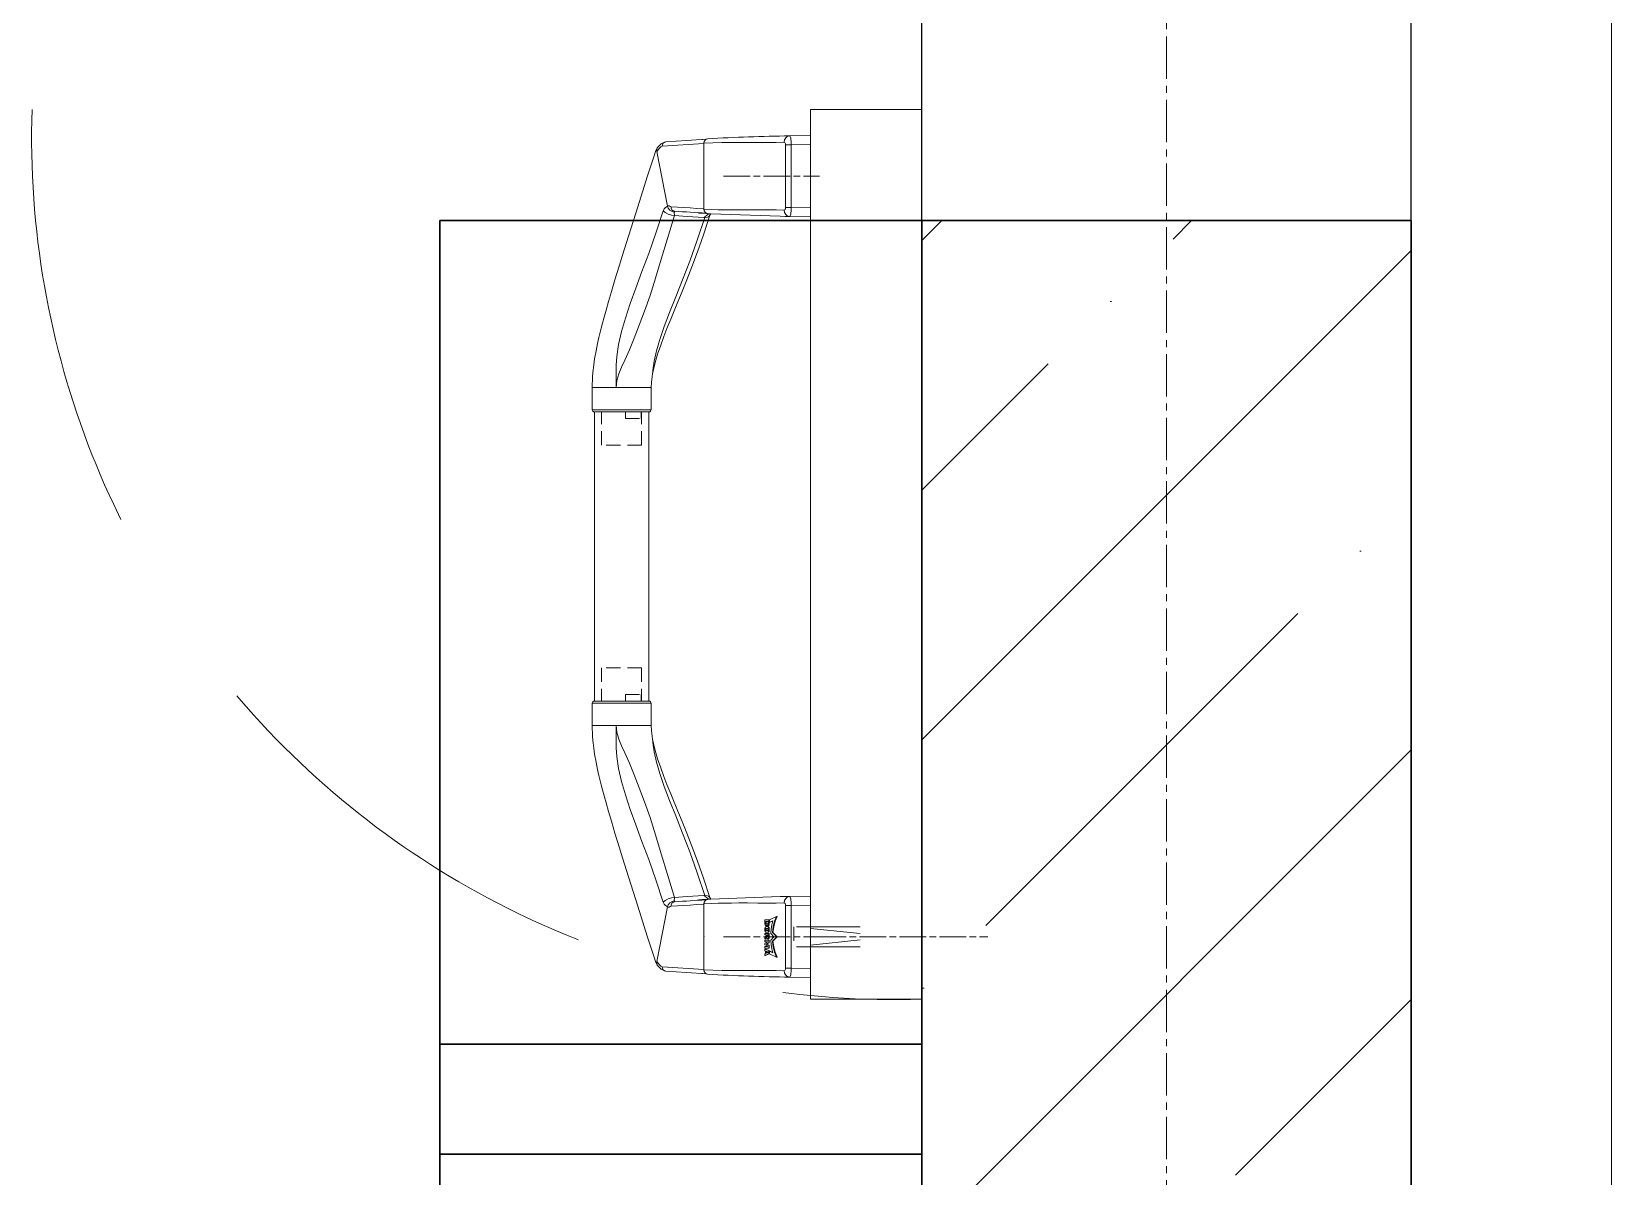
# Model space of a CAD drawing. Header units: millimetres. Extents: x -7155 to 483283, y -227682 to 148426.
# Drawn here: x 45090 to 45800, y 80990 to 81505 of the extents above; entities that cross this region are included whole.
import ezdxf

# ---------------------------------------------------------------- set-up
doc = ezdxf.new("R2010")
doc.units = ezdxf.units.MM
for name, pattern in [('CENTER2', [28.575, 19.05, -3.175, 3.175, -3.175]), ('CENTERLINE', [30, 12, -1.5, 3, -1.5, 12]), ('DASHED', [19.05, 12.7, -6.35]), ('HIDDEN', [9.525, 6.35, -3.175])]:
    doc.linetypes.add(name, pattern=pattern)
for name, color, linetype, lineweight in [('АР_Двери_внутренние_антипаника', 7, 'Continuous', 0), ('АР_Стены ЖБ', 7, 'Continuous', 30), ('АР_Тонкая', 254, 'Continuous', 5), ('АР_Штриховка', 8, 'Continuous', 0)]:
    doc.layers.add(name, color=color, linetype=linetype, lineweight=lineweight)
for name, color, linetype, lineweight, true_color in [('АР_Оси_РД_100', 7, 'Continuous', 0, 0x525252), ('МАГНИТЫ', 7, 'Continuous', 0, 0xd100d1), ('РД_Витраж_вн', 7, 'Continuous', 25, 0x148aff), ('РД_Оси_100', 7, 'Continuous', 0, 0x525252)]:
    doc.layers.add(name, color=color, linetype=linetype, lineweight=lineweight, true_color=true_color)

# ---------------------------------------------------------------- blocks, each defined once
blk = doc.blocks.new('СОШ_2200_АР_ОСИ_М100_28.05.24')
at = {"layer": 'АР_Оси_РД_100', "linetype": 'CENTER2'}
blk.add_lwpolyline([(45530, 139938.679), (45600, 139538.679), (45600, -6163.457)], dxfattribs=at)

msp = doc.modelspace()

# ---------------------------------------------------------------- hatches: boundary and pattern name
at = {"layer": 'АР_Штриховка', "linetype": 'Continuous', "lineweight": 5, "true_color": 0x000000}
h = msp.add_hatch(dxfattribs=at)
h.set_pattern_fill('ANSI35', color=18, scale=25, angle=1.3e-14, style=0)
h.paths.add_polyline_path([(45490, 80630), (45710, 80630), (45710, 81420), (45490, 81420)], flags=0)

# ---------------------------------------------------------------- linework, layer by layer
at = {"layer": 'АР_Двери_внутренние_антипаника', "color": 18, "true_color": 0x000000}
for p, q in [((45440, 81470), (45440, 81070)), ((45490, 81470), (45440, 81470)), ((45490, 81070), (45490, 81470)), ((45440, 81070), (45490, 81070))]:
    msp.add_line(p, q, dxfattribs=at)
at = {"layer": 'АР_Двери_внутренние_антипаника', "color": 18, "linetype": 'Continuous', "true_color": 0x000000}
for p, q in [((45371.09, 81452.76), (45372.76, 81454.58)), ((45372.76, 81454.58), (45374.3, 81455.25)), ((45373.33, 81453.43), (45392.05, 81454.68)), ((45373.33, 81453.43), (45373.42, 81454.14)), ((45373.42, 81454.14), (45373.77, 81454.8)), ((45373.77, 81454.8), (45374.3, 81455.25)), ((45374.3, 81455.25), (45374.61, 81455.34)), ((45374.61, 81455.34), (45374.91, 81455.43)), ((45384.21, 81456.09), (45374.91, 81455.43)), ((45393.04, 81456.64), (45384.21, 81456.09)), ((45391.18, 81456.53), (45391.51, 81456.55)), ((45392.17, 81455.58), (45392.05, 81454.84)), ((45392.05, 81454.84), (45396.12, 81455.02)), ((45392.05, 81425.16), (45392.05, 81454.84)), ((45392.05, 81425.32), (45392.05, 81454.68)), ((45392.53, 81456.22), (45392.17, 81455.58)), ((45393.06, 81456.66), (45392.53, 81456.22)), ((45393.7, 81456.83), (45393.06, 81456.66)), ((45396.12, 81455.02), (45400.1, 81455.13)), ((45400.1, 81455.13), (45403.84, 81455.18)), ((45403.84, 81455.18), (45407.97, 81455.2)), ((45407.97, 81455.2), (45411.9, 81455.2)), ((45411.9, 81455.2), (45416.6, 81455.18)), ((45416.6, 81455.18), (45420.35, 81455.17)), ((45420.35, 81455.17), (45424.54, 81455.18)), ((45424.54, 81455.18), (45428.13, 81455.23)), ((45428.13, 81455.23), (45428.3, 81456.29)), ((45428.13, 81455.23), (45428.37, 81455.14)), ((45428.3, 81456.29), (45428.53, 81456.81)), ((45428.37, 81455.14), (45428.57, 81454.9)), ((45428.53, 81456.81), (45428.85, 81457.27)), ((45428.57, 81454.9), (45428.7, 81454.56)), ((45428.7, 81454.56), (45428.73, 81454.36)), ((45428.73, 81454.36), (45428.75, 81454.15)), ((45428.75, 81454.15), (45428.75, 81425.85)), ((45431.27, 81454.15), (45428.75, 81454.15)), ((45428.85, 81457.27), (45429.24, 81457.65)), ((45429.24, 81457.65), (45429.69, 81457.92)), ((45429.69, 81457.92), (45430.61, 81458.14)), ((45440, 81458.25), (45430.61, 81458.14)), ((45430.83, 81457.85), (45430.61, 81458.14)), ((45431.04, 81457.05), (45430.83, 81457.85)), ((45431.13, 81456.42), (45431.04, 81457.05)), ((45431.2, 81455.7), (45431.13, 81456.42)), ((45431.24, 81454.93), (45431.2, 81455.7)), ((45431.27, 81454.15), (45431.24, 81454.93)), ((45431.27, 81454.15), (45440, 81454.25)), ((45431.27, 81425.85), (45431.27, 81454.15)), ((45440, 81421.75), (45440, 81458.25)), ((45366.6, 81439.66), (45369.63, 81449.19)), ((45369.63, 81449.19), (45370.25, 81451.1)), ((45370.25, 81451.1), (45371.09, 81452.76)), ((45370.8, 81451.93), (45371.03, 81452.68)), ((45370.92, 81451.11), (45370.8, 81451.93)), ((45370.92, 81451.11), (45372.01, 81452.59)), ((45375.63, 81426.58), (45370.92, 81451.11)), ((45371.03, 81452.68), (45371.11, 81452.75)), ((45372.01, 81452.59), (45372.69, 81453.2)), ((45372.69, 81453.2), (45373.33, 81453.43)), ((45363.87, 81431.06), (45366.6, 81439.66)), ((45361.42, 81423.33), (45363.87, 81431.06)), ((45374.17, 81425.26), (45373.79, 81424.45)), ((45374.66, 81425.82), (45374.17, 81425.26)), ((45375.63, 81426.58), (45374.66, 81425.82)), ((45375.8, 81426.69), (45375.63, 81426.58)), ((45375.63, 81426.58), (45376.03, 81425.6)), ((45376, 81426.74), (45375.8, 81426.69)), ((45376.47, 81426.64), (45376, 81426.74)), ((45376.03, 81425.6), (45376.79, 81424.7)), ((45376.87, 81426.41), (45376.47, 81426.64)), ((45376.88, 81426.41), (45376.87, 81426.41)), ((45376.87, 81426.41), (45376.87, 81426.41)), ((45376.87, 81426.41), (45376.87, 81426.41)), ((45376.87, 81426.41), (45376.87, 81426.41)), ((45376.87, 81426.41), (45376.87, 81426.41)), ((45376.87, 81426.41), (45376.87, 81426.41)), ((45376.87, 81426.41), (45376.87, 81426.41)), ((45376.87, 81426.41), (45376.87, 81426.41)), ((45376.87, 81426.41), (45376.87, 81426.41)), ((45376.87, 81426.41), (45376.87, 81426.41)), ((45376.9, 81426.4), (45376.88, 81426.41)), ((45376.88, 81426.41), (45376.88, 81426.41)), ((45376.92, 81426.38), (45376.9, 81426.4)), ((45376.98, 81426.36), (45376.92, 81426.38)), ((45377.07, 81426.32), (45376.98, 81426.36)), ((45377.24, 81426.28), (45377.07, 81426.32)), ((45380.1, 81426.08), (45377.24, 81426.28)), ((45377.24, 81426.28), (45377.34, 81425.57)), ((45377.34, 81425.57), (45377.68, 81424.91)), ((45382.97, 81425.88), (45380.1, 81426.08)), ((45385.84, 81425.7), (45382.97, 81425.88)), ((45388.71, 81425.52), (45385.84, 81425.7)), ((45392.05, 81425.32), (45388.71, 81425.52)), ((45392.08, 81424.98), (45392.05, 81425.32)), ((45395.26, 81425.02), (45392.05, 81425.16)), ((45392.05, 81425.16), (45392.17, 81424.42)), ((45428.57, 81425.1), (45428.37, 81424.86)), ((45428.64, 81425.26), (45428.57, 81425.1)), ((45428.7, 81425.44), (45428.64, 81425.26)), ((45428.73, 81425.64), (45428.7, 81425.44)), ((45428.75, 81425.85), (45428.73, 81425.64)), ((45431.27, 81425.85), (45428.75, 81425.85)), ((45431.2, 81424.3), (45431.24, 81425.07)), ((45431.24, 81425.07), (45431.27, 81425.85)), ((45440, 81425.75), (45431.27, 81425.85)), ((45359.22, 81416.39), (45361.42, 81423.33)), ((45373.79, 81424.45), (45370.45, 81414.34)), ((45373.79, 81424.45), (45374.61, 81423.68)), ((45374.61, 81423.68), (45375.9, 81422.97)), ((45375.61, 81411.99), (45378.76, 81422.32)), ((45375.9, 81422.97), (45377.39, 81422.49)), ((45376.79, 81424.7), (45377.76, 81424.08)), ((45377.39, 81422.49), (45378.76, 81422.32)), ((45377.68, 81424.91), (45378.22, 81424.46)), ((45377.76, 81424.08), (45378.74, 81423.84)), ((45378.22, 81424.46), (45378.82, 81424.28)), ((45378.65, 81423.71), (45378.74, 81423.84)), ((45378.68, 81423.2), (45378.65, 81423.71)), ((45378.78, 81422.78), (45378.68, 81423.2)), ((45378.77, 81424.17), (45378.74, 81424.28)), ((45378.74, 81424.28), (45378.82, 81424.28)), ((45378.74, 81423.84), (45378.81, 81423.94)), ((45378.76, 81422.32), (45378.79, 81422.55)), ((45378.76, 81422.32), (45378.83, 81422.31)), ((45378.83, 81424.03), (45378.77, 81424.17)), ((45378.79, 81422.55), (45378.78, 81422.78)), ((45378.81, 81423.94), (45378.83, 81424.03)), ((45378.83, 81422.31), (45384.45, 81421.93)), ((45384.45, 81421.93), (45391.94, 81421.48)), ((45392.39, 81421.45), (45389, 81411.17)), ((45389.58, 81423.57), (45389.03, 81423.6)), ((45389.03, 81423.6), (45389.07, 81423.6)), ((45389.75, 81423.56), (45389.58, 81423.57)), ((45389.75, 81423.38), (45389.75, 81423.56)), ((45390.31, 81423.35), (45389.78, 81423.38)), ((45389.78, 81423.38), (45389.82, 81423.38)), ((45391.34, 81423.3), (45390.31, 81423.35)), ((45392.86, 81423.21), (45391.34, 81423.3)), ((45394.67, 81422.4), (45391.8, 81413.66)), ((45391.94, 81421.48), (45392.39, 81421.45)), ((45392.09, 81424.94), (45392.08, 81424.98)), ((45392.17, 81424.42), (45392.53, 81423.78)), ((45392.49, 81421.68), (45392.39, 81421.45)), ((45393.61, 81421.58), (45392.39, 81421.45)), ((45393.13, 81422.27), (45392.49, 81421.68)), ((45392.53, 81423.78), (45393.06, 81423.34)), ((45392.86, 81423.21), (45392.86, 81423.37)), ((45394.86, 81423.1), (45392.86, 81423.21)), ((45393.06, 81423.34), (45393.7, 81423.17)), ((45393.62, 81422.6), (45393.13, 81422.27)), ((45394.1, 81421.77), (45393.61, 81421.58)), ((45393.83, 81422.74), (45393.62, 81422.6)), ((45393.7, 81423.17), (45395.11, 81423.09)), ((45393.99, 81422.87), (45393.83, 81422.74)), ((45394.13, 81422.96), (45393.99, 81422.87)), ((45394.47, 81422.05), (45394.1, 81421.77)), ((45394.74, 81423.11), (45394.13, 81422.96)), ((45394.67, 81422.4), (45394.47, 81422.05)), ((45395.14, 81423.09), (45394.67, 81422.4)), ((45395.14, 81423.09), (45426.28, 81421.95)), ((45398.37, 81424.91), (45395.26, 81425.02)), ((45401.5, 81424.85), (45398.37, 81424.91)), ((45404.4, 81424.82), (45401.5, 81424.85)), ((45407.66, 81424.8), (45404.4, 81424.82)), ((45411.62, 81424.8), (45407.66, 81424.8)), ((45416.35, 81424.82), (45411.62, 81424.8)), ((45420.19, 81424.83), (45416.35, 81424.82)), ((45424.47, 81424.82), (45420.19, 81424.83)), ((45428.13, 81424.77), (45424.47, 81424.82)), ((45426.28, 81421.95), (45428.52, 81421.9)), ((45428.37, 81424.86), (45428.13, 81424.77)), ((45428.3, 81423.71), (45428.13, 81424.77)), ((45428.53, 81423.19), (45428.3, 81423.71)), ((45428.52, 81421.9), (45430.61, 81421.86)), ((45428.85, 81422.73), (45428.53, 81423.19)), ((45429.24, 81422.35), (45428.85, 81422.73)), ((45429.69, 81422.08), (45429.24, 81422.35)), ((45430.61, 81421.86), (45429.69, 81422.08)), ((45430.61, 81421.86), (45430.83, 81422.15)), ((45430.61, 81421.86), (45440, 81421.75)), ((45430.83, 81422.15), (45431.04, 81422.95)), ((45431.04, 81422.95), (45431.13, 81423.58)), ((45431.13, 81423.58), (45431.2, 81424.3)), ((45357.25, 81410.15), (45359.22, 81416.39)), ((45370.45, 81414.34), (45367.21, 81405.31)), ((45372.84, 81402.63), (45375.61, 81411.99)), ((45389, 81411.17), (45385.65, 81401.84)), ((45391.8, 81413.66), (45389.1, 81405.98)), ((45353.93, 81399.52), (45355.49, 81404.55)), ((45355.49, 81404.55), (45357.25, 81410.15)), ((45367.21, 81405.31), (45364.16, 81397.16)), ((45389.1, 81405.98), (45386.59, 81399.26)), ((45352.03, 81393.35), (45353.93, 81399.52)), ((45364.16, 81397.16), (45361.38, 81389.67)), ((45370.29, 81394.12), (45372.84, 81402.63)), ((45385.65, 81401.84), (45382.41, 81393.38)), ((45386.59, 81399.26), (45384.29, 81393.36)), ((45350.44, 81388.08), (45352.03, 81393.35)), ((45361.38, 81389.67), (45358.93, 81382.69)), ((45367.8, 81386.39), (45370.29, 81394.12)), ((45382.41, 81393.38), (45379.38, 81385.68)), ((45384.29, 81393.36), (45382.19, 81388.14)), ((45348.03, 81379.83), (45349.12, 81383.61)), ((45349.12, 81383.61), (45350.44, 81388.08)), ((45358.93, 81382.69), (45356.79, 81376.2)), ((45365.32, 81379.36), (45367.8, 81386.39)), ((45379.38, 81385.68), (45376.62, 81378.7)), ((45380.3, 81383.51), (45378.61, 81379.4)), ((45382.19, 81388.14), (45380.3, 81383.51)), ((45346.4, 81373.87), (45347.14, 81376.65)), ((45347.14, 81376.65), (45348.03, 81379.83)), ((45356.79, 81376.2), (45355.01, 81370.12)), ((45362.96, 81372.98), (45365.32, 81379.36)), ((45376.62, 81378.7), (45374.21, 81372.36)), ((45377.12, 81375.75), (45375.42, 81371.5)), ((45378.61, 81379.4), (45377.12, 81375.75)), ((45344.81, 81367.54), (45345.36, 81369.83)), ((45345.36, 81369.83), (45345.83, 81371.67)), ((45345.83, 81371.67), (45346.4, 81373.87)), ((45355.01, 81370.12), (45353.69, 81364.35)), ((45360.74, 81367.2), (45362.96, 81372.98)), ((45374.21, 81372.36), (45372.23, 81366.62)), ((45375.42, 81371.5), (45374.01, 81367.85)), ((45342.9, 81357.82), (45343.53, 81361.49)), ((45343.53, 81361.49), (45344.19, 81364.75)), ((45344.19, 81364.75), (45344.81, 81367.54)), ((45353.69, 81364.35), (45352.89, 81358.87)), ((45356.55, 81357.31), (45358.61, 81361.98)), ((45358.61, 81361.98), (45360.74, 81367.2)), ((45370.73, 81361.47), (45369.74, 81356.9)), ((45372.23, 81366.62), (45370.73, 81361.47)), ((45372.62, 81364.08), (45371.23, 81359.95)), ((45374.01, 81367.85), (45372.62, 81364.08)), ((45342.38, 81353.97), (45342.52, 81355.18)), ((45342.52, 81355.18), (45342.69, 81356.46)), ((45342.69, 81356.46), (45342.9, 81357.82)), ((45352.62, 81355), (45352.53, 81351.41)), ((45352.89, 81358.87), (45352.62, 81355)), ((45353.73, 81351.08), (45355.06, 81354.11)), ((45355.06, 81354.11), (45356.55, 81357.31)), ((45369.95, 81355.59), (45368.93, 81351.14)), ((45369.74, 81356.9), (45369.26, 81353.83)), ((45371.23, 81359.95), (45369.95, 81355.59)), ((45341.87, 81345), (45342.01, 81349.77)), ((45342.01, 81349.77), (45342.16, 81351.74)), ((45342.16, 81351.74), (45342.26, 81352.84)), ((45342.26, 81352.84), (45342.38, 81353.97)), ((45352.53, 81351.41), (45352.52, 81348.11)), ((45352.52, 81348.11), (45352.52, 81345)), ((45352.52, 81345), (45352.83, 81348.06)), ((45352.83, 81348.06), (45353.73, 81351.08)), ((45368.31, 81345), (45368.44, 81347.45)), ((45368.71, 81349.83), (45368.44, 81347.45)), ((45368.96, 81351.3), (45368.71, 81349.83)), ((45369.26, 81353.83), (45368.86, 81350.93)), ((45341.86, 81335), (45341.86, 81345)), ((45352.52, 81345), (45341.87, 81345)), ((45341.87, 81335), (45341.87, 81345)), ((45368.16, 81345), (45352.52, 81345)), ((45368.27, 81345), (45368.16, 81345)), ((45368.32, 81345), (45368.32, 81335)), ((45352.52, 81335), (45341.87, 81335)), ((45342.86, 81334), (45353.12, 81334)), ((45342.86, 81334), (45342.86, 81204)), ((45368.28, 81335), (45352.52, 81335)), ((45353.12, 81334), (45367.32, 81334)), ((45367.32, 81334), (45367.32, 81204)), ((45341.86, 81203), (45341.86, 81193)), ((45352.52, 81203), (45341.87, 81203)), ((45341.87, 81203), (45341.87, 81193)), ((45342.86, 81204), (45353.12, 81204)), ((45368.28, 81203), (45352.52, 81203)), ((45353.12, 81204), (45367.32, 81204)), ((45368.32, 81193), (45368.32, 81203)), ((45341.87, 81193), (45342.01, 81188.23)), ((45352.52, 81193), (45341.87, 81193)), ((45352.52, 81193), (45352.83, 81189.94)), ((45352.52, 81189.89), (45352.52, 81193)), ((45368.16, 81193), (45352.52, 81193)), ((45368.27, 81193), (45368.16, 81193)), ((45368.31, 81193), (45368.44, 81190.55)), ((45342.01, 81188.23), (45342.16, 81186.26)), ((45342.16, 81186.26), (45342.26, 81185.16)), ((45342.26, 81185.16), (45342.38, 81184.03)), ((45342.38, 81184.03), (45342.52, 81182.82)), ((45352.53, 81186.59), (45352.52, 81189.89)), ((45352.62, 81183), (45352.53, 81186.59)), ((45352.83, 81189.94), (45353.73, 81186.92)), ((45353.73, 81186.92), (45355.06, 81183.89)), ((45355.06, 81183.89), (45356.55, 81180.69)), ((45368.71, 81188.17), (45368.44, 81190.55)), ((45368.96, 81186.7), (45368.71, 81188.17)), ((45369.26, 81184.17), (45368.86, 81187.07)), ((45369.95, 81182.41), (45368.93, 81186.86)), ((45369.74, 81181.1), (45369.26, 81184.17)), ((45342.52, 81182.82), (45342.69, 81181.54)), ((45342.69, 81181.54), (45342.9, 81180.18)), ((45342.9, 81180.18), (45343.53, 81176.51)), ((45343.53, 81176.51), (45344.19, 81173.25)), ((45352.89, 81179.13), (45352.62, 81183)), ((45353.69, 81173.65), (45352.89, 81179.13)), ((45356.55, 81180.69), (45358.61, 81176.02)), ((45370.73, 81176.53), (45369.74, 81181.1)), ((45371.23, 81178.05), (45369.95, 81182.41)), ((45372.23, 81171.38), (45370.73, 81176.53)), ((45372.62, 81173.92), (45371.23, 81178.05)), ((45344.19, 81173.25), (45344.81, 81170.46)), ((45344.81, 81170.46), (45345.36, 81168.17)), ((45355.01, 81167.88), (45353.69, 81173.65)), ((45358.61, 81176.02), (45360.74, 81170.8)), ((45360.74, 81170.8), (45362.96, 81165.02)), ((45374.21, 81165.64), (45372.23, 81171.38)), ((45374.01, 81170.15), (45372.62, 81173.92)), ((45375.42, 81166.5), (45374.01, 81170.15)), ((45345.36, 81168.17), (45345.83, 81166.33)), ((45345.83, 81166.33), (45346.4, 81164.13)), ((45346.4, 81164.13), (45347.14, 81161.35)), ((45356.79, 81161.8), (45355.01, 81167.88)), ((45362.96, 81165.02), (45365.32, 81158.64)), ((45376.62, 81159.3), (45374.21, 81165.64)), ((45377.12, 81162.25), (45375.42, 81166.5)), ((45347.14, 81161.35), (45348.03, 81158.17)), ((45348.03, 81158.17), (45349.12, 81154.39)), ((45358.93, 81155.31), (45356.79, 81161.8)), ((45361.38, 81148.33), (45358.93, 81155.31)), ((45365.32, 81158.64), (45367.8, 81151.61)), ((45379.38, 81152.32), (45376.62, 81159.3)), ((45378.61, 81158.6), (45377.12, 81162.25)), ((45380.3, 81154.49), (45378.61, 81158.6)), ((45349.12, 81154.39), (45350.44, 81149.92)), ((45350.44, 81149.92), (45352.03, 81144.65)), ((45364.16, 81140.84), (45361.38, 81148.33)), ((45367.8, 81151.61), (45370.29, 81143.88)), ((45382.41, 81144.62), (45379.38, 81152.32)), ((45382.19, 81149.86), (45380.3, 81154.49)), ((45384.29, 81144.64), (45382.19, 81149.86)), ((45352.03, 81144.65), (45353.93, 81138.48)), ((45370.29, 81143.88), (45372.84, 81135.37)), ((45385.65, 81136.16), (45382.41, 81144.62)), ((45386.59, 81138.74), (45384.29, 81144.64)), ((45353.93, 81138.48), (45355.49, 81133.45)), ((45367.21, 81132.69), (45364.16, 81140.84)), ((45372.84, 81135.37), (45375.61, 81126.01)), ((45389, 81126.83), (45385.65, 81136.16)), ((45389.1, 81132.02), (45386.59, 81138.74)), ((45355.49, 81133.45), (45357.25, 81127.85)), ((45357.25, 81127.85), (45359.22, 81121.61)), ((45370.45, 81123.66), (45367.21, 81132.69)), ((45392.39, 81116.55), (45389, 81126.83)), ((45391.8, 81124.34), (45389.1, 81132.02)), ((45359.22, 81121.61), (45361.42, 81114.67)), ((45373.79, 81113.55), (45370.45, 81123.66)), ((45375.61, 81126.01), (45378.76, 81115.68)), ((45394.67, 81115.6), (45391.8, 81124.34)), ((45361.42, 81114.67), (45363.87, 81106.94)), ((45373.79, 81113.55), (45374.61, 81114.32)), ((45374.17, 81112.74), (45373.79, 81113.55)), ((45374.66, 81112.18), (45374.17, 81112.74)), ((45374.61, 81114.32), (45375.9, 81115.03)), ((45375.9, 81115.03), (45377.39, 81115.51)), ((45376.03, 81112.4), (45376.79, 81113.3)), ((45376.79, 81113.3), (45377.76, 81113.92)), ((45377.34, 81112.43), (45377.68, 81113.09)), ((45377.39, 81115.51), (45378.76, 81115.68)), ((45377.68, 81113.09), (45378.22, 81113.54)), ((45377.76, 81113.92), (45378.74, 81114.16)), ((45378.22, 81113.54), (45378.82, 81113.72)), ((45378.68, 81114.8), (45378.65, 81114.29)), ((45378.65, 81114.29), (45378.74, 81114.16)), ((45378.78, 81115.22), (45378.68, 81114.8)), ((45378.74, 81114.16), (45378.81, 81114.06)), ((45378.77, 81113.83), (45378.74, 81113.72)), ((45378.74, 81113.72), (45378.82, 81113.72)), ((45378.76, 81115.68), (45378.83, 81115.69)), ((45378.76, 81115.68), (45378.79, 81115.45)), ((45378.83, 81113.97), (45378.77, 81113.83)), ((45378.79, 81115.45), (45378.78, 81115.22)), ((45378.81, 81114.06), (45378.83, 81113.97)), ((45378.83, 81115.69), (45384.45, 81116.07)), ((45384.45, 81116.07), (45391.94, 81116.52)), ((45392.05, 81112.68), (45388.71, 81112.48)), ((45389.58, 81114.43), (45389.03, 81114.4)), ((45389.03, 81114.4), (45389.07, 81114.4)), ((45389.75, 81114.44), (45389.58, 81114.43)), ((45389.75, 81114.62), (45389.75, 81114.44)), ((45390.31, 81114.65), (45389.78, 81114.62)), ((45389.78, 81114.62), (45389.82, 81114.62)), ((45391.34, 81114.7), (45390.31, 81114.65)), ((45392.86, 81114.79), (45391.34, 81114.7)), ((45391.94, 81116.52), (45392.39, 81116.55)), ((45392.05, 81112.84), (45392.17, 81113.58)), ((45392.08, 81113.02), (45392.05, 81112.68)), ((45395.26, 81112.98), (45392.05, 81112.84)), ((45392.05, 81112.84), (45392.05, 81083.16)), ((45392.05, 81112.68), (45392.05, 81083.32)), ((45392.09, 81113.06), (45392.08, 81113.02)), ((45392.17, 81113.58), (45392.53, 81114.22)), ((45393.61, 81116.42), (45392.39, 81116.55)), ((45392.49, 81116.32), (45392.39, 81116.55)), ((45393.13, 81115.73), (45392.49, 81116.32)), ((45392.53, 81114.22), (45393.06, 81114.66)), ((45394.86, 81114.9), (45392.86, 81114.79)), ((45392.86, 81114.79), (45392.86, 81114.63)), ((45393.06, 81114.66), (45393.7, 81114.83)), ((45393.62, 81115.4), (45393.13, 81115.73)), ((45394.1, 81116.23), (45393.61, 81116.42)), ((45393.83, 81115.26), (45393.62, 81115.4)), ((45393.7, 81114.83), (45395.11, 81114.91)), ((45393.99, 81115.13), (45393.83, 81115.26)), ((45394.13, 81115.04), (45393.99, 81115.13)), ((45394.47, 81115.95), (45394.1, 81116.23)), ((45394.74, 81114.89), (45394.13, 81115.04)), ((45394.67, 81115.6), (45394.47, 81115.95)), ((45395.14, 81114.91), (45394.67, 81115.6)), ((45395.14, 81114.91), (45426.28, 81116.05)), ((45398.37, 81113.09), (45395.26, 81112.98)), ((45401.5, 81113.15), (45398.37, 81113.09)), ((45404.4, 81113.18), (45401.5, 81113.15)), ((45407.66, 81113.2), (45404.4, 81113.18)), ((45411.62, 81113.2), (45407.66, 81113.2)), ((45416.35, 81113.18), (45411.62, 81113.2)), ((45420.19, 81113.17), (45416.35, 81113.18)), ((45424.47, 81113.18), (45420.19, 81113.17)), ((45428.13, 81113.23), (45424.47, 81113.18)), ((45426.28, 81116.05), (45428.52, 81116.1)), ((45428.3, 81114.29), (45428.13, 81113.23)), ((45428.37, 81113.14), (45428.13, 81113.23)), ((45428.53, 81114.81), (45428.3, 81114.29)), ((45428.57, 81112.9), (45428.37, 81113.14)), ((45428.52, 81116.1), (45430.61, 81116.14)), ((45428.85, 81115.27), (45428.53, 81114.81)), ((45428.64, 81112.74), (45428.57, 81112.9)), ((45428.7, 81112.56), (45428.64, 81112.74)), ((45428.73, 81112.36), (45428.7, 81112.56)), ((45429.24, 81115.65), (45428.85, 81115.27)), ((45429.69, 81115.92), (45429.24, 81115.65)), ((45430.61, 81116.14), (45429.69, 81115.92)), ((45430.61, 81116.14), (45440, 81116.25)), ((45430.61, 81116.14), (45430.83, 81115.85)), ((45430.83, 81115.85), (45431.04, 81115.05)), ((45431.04, 81115.05), (45431.13, 81114.42)), ((45431.13, 81114.42), (45431.2, 81113.7)), ((45431.2, 81113.7), (45431.24, 81112.93)), ((45431.24, 81112.93), (45431.27, 81112.15)), ((45440, 81116.25), (45440, 81079.75)), ((45363.87, 81106.94), (45366.6, 81098.34)), ((45375.63, 81111.42), (45370.92, 81086.89)), ((45375.63, 81111.42), (45374.66, 81112.18)), ((45375.63, 81111.42), (45376.03, 81112.4)), ((45375.8, 81111.31), (45375.63, 81111.42)), ((45376, 81111.26), (45375.8, 81111.31)), ((45376.47, 81111.36), (45376, 81111.26)), ((45376.87, 81111.59), (45376.47, 81111.36)), ((45376.88, 81111.59), (45376.87, 81111.59)), ((45376.87, 81111.59), (45376.87, 81111.59)), ((45376.87, 81111.59), (45376.87, 81111.59)), ((45376.87, 81111.59), (45376.87, 81111.59)), ((45376.87, 81111.59), (45376.87, 81111.59)), ((45376.87, 81111.59), (45376.87, 81111.59)), ((45376.87, 81111.59), (45376.87, 81111.59)), ((45376.87, 81111.59), (45376.87, 81111.59)), ((45376.87, 81111.59), (45376.87, 81111.59)), ((45376.87, 81111.59), (45376.87, 81111.59)), ((45376.9, 81111.6), (45376.88, 81111.59)), ((45376.88, 81111.59), (45376.88, 81111.59)), ((45376.92, 81111.62), (45376.9, 81111.6)), ((45376.98, 81111.64), (45376.92, 81111.62)), ((45377.07, 81111.68), (45376.98, 81111.64)), ((45377.24, 81111.72), (45377.07, 81111.68)), ((45377.24, 81111.72), (45377.34, 81112.43)), ((45380.1, 81111.92), (45377.24, 81111.72)), ((45382.97, 81112.12), (45380.1, 81111.92)), ((45385.84, 81112.3), (45382.97, 81112.12)), ((45388.71, 81112.48), (45385.84, 81112.3)), ((45419.46, 81105.57), (45419.46, 81104.04)), ((45421.21, 81105.57), (45419.46, 81105.57)), ((45421.21, 81104.04), (45421.21, 81105.57)), ((45421.44, 81105.57), (45421.21, 81105.57)), ((45421.44, 81104.04), (45421.44, 81105.57)), ((45424.67, 81107.18), (45421.57, 81105.65)), ((45421.57, 81105.65), (45421.57, 81104.51)), ((45423.81, 81104.97), (45424.67, 81107.18)), ((45424.04, 81104.97), (45424.9, 81107.18)), ((45424.9, 81107.18), (45424.67, 81107.18)), ((45428.75, 81112.15), (45428.73, 81112.36)), ((45428.75, 81083.85), (45428.75, 81112.15)), ((45431.27, 81112.15), (45428.75, 81112.15)), ((45440, 81112.25), (45431.27, 81112.15)), ((45431.27, 81112.15), (45431.27, 81083.85)), ((45366.6, 81098.34), (45369.63, 81088.81)), ((45419.46, 81104.04), (45419.47, 81103.85)), ((45419.47, 81101.77), (45419.46, 81101.6)), ((45419.46, 81101.6), (45419.46, 81101.01)), ((45419.46, 81101.01), (45419.47, 81100.82)), ((45421.21, 81099.53), (45419.46, 81099.53)), ((45419.46, 81099.53), (45419.46, 81098.88)), ((45419.46, 81098.88), (45420.18, 81098.88)), ((45420.18, 81098.42), (45419.46, 81097.92)), ((45419.47, 81103.85), (45419.51, 81103.67)), ((45419.5, 81101.93), (45419.47, 81101.77)), ((45419.47, 81100.82), (45419.51, 81100.64)), ((45419.54, 81102.08), (45419.5, 81101.93)), ((45419.51, 81103.67), (45419.56, 81103.5)), ((45419.51, 81100.64), (45419.56, 81100.48)), ((45419.59, 81102.22), (45419.54, 81102.08)), ((45419.56, 81103.5), (45419.63, 81103.36)), ((45419.56, 81100.48), (45419.63, 81100.33)), ((45419.66, 81102.33), (45419.59, 81102.22)), ((45419.63, 81103.36), (45419.71, 81103.24)), ((45419.63, 81100.33), (45419.71, 81100.21)), ((45419.74, 81102.43), (45419.66, 81102.33)), ((45419.71, 81103.24), (45419.81, 81103.15)), ((45419.71, 81100.21), (45419.81, 81100.12)), ((45419.83, 81102.5), (45419.74, 81102.43)), ((45419.81, 81103.15), (45419.91, 81103.09)), ((45419.81, 81100.12), (45419.91, 81100.07)), ((45419.82, 81104.84), (45419.82, 81104.13)), ((45420.85, 81104.84), (45419.82, 81104.84)), ((45420.05, 81104.13), (45419.82, 81104.13)), ((45419.82, 81104.13), (45419.83, 81104.06)), ((45419.83, 81101.48), (45419.82, 81101.4)), ((45420.05, 81101.4), (45419.82, 81101.4)), ((45419.82, 81101.4), (45419.82, 81101.21)), ((45420.05, 81101.21), (45419.82, 81101.21)), ((45419.82, 81101.21), (45419.83, 81101.14)), ((45419.83, 81104.06), (45419.84, 81104)), ((45419.92, 81102.54), (45419.83, 81102.5)), ((45419.84, 81101.55), (45419.83, 81101.48)), ((45419.83, 81101.14), (45419.84, 81101.07)), ((45419.84, 81104), (45419.85, 81103.93)), ((45419.86, 81101.62), (45419.84, 81101.55)), ((45419.84, 81101.07), (45419.85, 81101.01)), ((45419.85, 81103.93), (45419.88, 81103.88)), ((45419.85, 81101.01), (45419.88, 81100.95)), ((45419.89, 81101.68), (45419.86, 81101.62)), ((45419.88, 81103.88), (45419.91, 81103.83)), ((45419.88, 81100.95), (45419.91, 81100.9)), ((45419.93, 81101.73), (45419.89, 81101.68)), ((45419.91, 81103.83), (45419.94, 81103.79)), ((45419.91, 81103.09), (45420.02, 81103.08)), ((45419.91, 81100.9), (45419.94, 81100.86)), ((45419.91, 81100.07), (45420.02, 81100.05)), ((45420.02, 81102.56), (45419.92, 81102.54)), ((45419.97, 81101.77), (45419.93, 81101.73)), ((45419.94, 81103.79), (45419.98, 81103.76)), ((45419.94, 81100.86), (45419.98, 81100.84)), ((45420.01, 81101.79), (45419.97, 81101.77)), ((45419.98, 81103.76), (45420.01, 81103.74)), ((45419.98, 81100.84), (45420.01, 81100.82)), ((45420.01, 81103.74), (45420.05, 81103.73)), ((45420.05, 81101.8), (45420.01, 81101.79)), ((45420.01, 81100.82), (45420.05, 81100.81)), ((45420.02, 81103.08), (45420.66, 81103.08)), ((45420.66, 81102.56), (45420.02, 81102.56)), ((45420.02, 81100.05), (45420.66, 81100.05)), ((45420.05, 81104.84), (45420.05, 81104.13)), ((45420.05, 81104.13), (45420.06, 81104.06)), ((45420.29, 81103.73), (45420.05, 81103.73)), ((45420.05, 81103.73), (45420.62, 81103.73)), ((45420.62, 81101.8), (45420.05, 81101.8)), ((45420.06, 81101.48), (45420.05, 81101.4)), ((45420.05, 81101.4), (45420.05, 81101.21)), ((45420.05, 81101.21), (45420.06, 81101.14)), ((45420.29, 81100.81), (45420.05, 81100.81)), ((45420.05, 81100.81), (45420.62, 81100.81)), ((45420.06, 81104.06), (45420.07, 81104)), ((45420.07, 81101.55), (45420.06, 81101.48)), ((45420.06, 81101.14), (45420.07, 81101.07)), ((45420.07, 81104), (45420.09, 81103.93)), ((45420.09, 81101.62), (45420.07, 81101.55)), ((45420.07, 81101.07), (45420.09, 81101.01)), ((45420.09, 81103.93), (45420.11, 81103.88)), ((45420.12, 81101.68), (45420.09, 81101.62)), ((45420.09, 81101.01), (45420.11, 81100.95)), ((45420.11, 81103.88), (45420.14, 81103.83)), ((45420.11, 81100.95), (45420.14, 81100.9)), ((45420.16, 81101.73), (45420.12, 81101.68)), ((45420.14, 81103.83), (45420.17, 81103.79)), ((45420.14, 81100.9), (45420.17, 81100.86)), ((45420.2, 81101.77), (45420.16, 81101.73)), ((45420.17, 81103.79), (45420.21, 81103.76)), ((45420.17, 81100.86), (45420.21, 81100.84)), ((45420.18, 81098.88), (45420.18, 81098.42)), ((45420.24, 81101.79), (45420.2, 81101.77)), ((45420.21, 81103.76), (45420.25, 81103.74)), ((45420.21, 81100.84), (45420.25, 81100.82)), ((45420.29, 81101.8), (45420.24, 81101.79)), ((45420.25, 81103.74), (45420.29, 81103.73)), ((45420.25, 81100.82), (45420.29, 81100.81)), ((45420.46, 81098.88), (45420.46, 81098.24)), ((45420.89, 81098.88), (45420.46, 81098.88)), ((45420.62, 81103.73), (45420.66, 81103.74)), ((45420.66, 81101.79), (45420.62, 81101.8)), ((45420.62, 81100.81), (45420.66, 81100.82)), ((45420.66, 81103.74), (45420.71, 81103.76)), ((45420.66, 81103.08), (45420.75, 81103.09)), ((45420.89, 81103.08), (45420.66, 81103.08)), ((45420.89, 81102.56), (45420.66, 81102.56)), ((45420.76, 81102.54), (45420.66, 81102.56)), ((45420.7, 81101.77), (45420.66, 81101.79)), ((45420.66, 81100.82), (45420.71, 81100.84)), ((45420.66, 81100.05), (45420.75, 81100.06)), ((45420.89, 81100.05), (45420.66, 81100.05)), ((45420.69, 81098.88), (45420.69, 81098.24)), ((45420.74, 81101.74), (45420.7, 81101.77)), ((45420.71, 81103.76), (45420.75, 81103.8)), ((45420.71, 81100.84), (45420.75, 81100.88)), ((45420.77, 81101.7), (45420.74, 81101.74)), ((45420.75, 81103.8), (45420.78, 81103.85)), ((45420.75, 81103.09), (45420.85, 81103.13)), ((45420.75, 81100.88), (45420.78, 81100.93)), ((45420.75, 81100.06), (45420.85, 81100.11)), ((45420.87, 81102.49), (45420.76, 81102.54)), ((45420.8, 81101.66), (45420.77, 81101.7)), ((45420.78, 81103.85), (45420.81, 81103.91)), ((45420.78, 81100.93), (45420.81, 81100.99)), ((45420.82, 81101.6), (45420.8, 81101.66)), ((45420.81, 81103.91), (45420.83, 81103.98)), ((45420.81, 81100.99), (45420.83, 81101.06)), ((45420.84, 81101.54), (45420.82, 81101.6)), ((45420.83, 81103.98), (45420.85, 81104.06)), ((45420.83, 81101.06), (45420.85, 81101.13)), ((45420.85, 81101.47), (45420.84, 81101.54)), ((45420.85, 81104.13), (45420.85, 81104.84)), ((45420.85, 81104.06), (45420.85, 81104.13)), ((45420.85, 81103.13), (45420.93, 81103.2)), ((45420.85, 81101.4), (45420.85, 81101.47)), ((45420.85, 81101.21), (45420.85, 81101.4)), ((45420.85, 81101.13), (45420.85, 81101.21)), ((45420.85, 81100.11), (45420.93, 81100.18)), ((45420.96, 81102.4), (45420.87, 81102.49)), ((45420.89, 81103.08), (45420.98, 81103.09)), ((45421, 81102.54), (45420.89, 81102.56)), ((45420.89, 81100.05), (45420.98, 81100.06)), ((45420.89, 81098.24), (45420.89, 81098.88)), ((45420.93, 81103.2), (45421.01, 81103.3)), ((45420.93, 81100.18), (45421.01, 81100.27)), ((45421.05, 81102.28), (45420.96, 81102.4)), ((45420.98, 81103.09), (45421.08, 81103.13)), ((45420.98, 81100.06), (45421.08, 81100.11)), ((45421.1, 81102.49), (45421, 81102.54)), ((45421.01, 81103.3), (45421.08, 81103.42)), ((45421.01, 81100.27), (45421.08, 81100.39)), ((45421.12, 81102.13), (45421.05, 81102.28)), ((45421.08, 81103.42), (45421.14, 81103.56)), ((45421.08, 81103.13), (45421.16, 81103.2)), ((45421.08, 81100.39), (45421.14, 81100.53)), ((45421.08, 81100.11), (45421.16, 81100.18)), ((45421.19, 81102.4), (45421.1, 81102.49)), ((45421.17, 81101.97), (45421.12, 81102.13)), ((45421.14, 81103.56), (45421.18, 81103.71)), ((45421.14, 81100.53), (45421.18, 81100.68)), ((45421.16, 81103.2), (45421.24, 81103.3)), ((45421.16, 81100.18), (45421.24, 81100.27)), ((45421.2, 81101.79), (45421.17, 81101.97)), ((45421.18, 81103.71), (45421.2, 81103.87)), ((45421.18, 81100.68), (45421.2, 81100.84)), ((45421.28, 81102.28), (45421.19, 81102.4)), ((45421.2, 81103.87), (45421.21, 81104.04)), ((45421.21, 81101.6), (45421.2, 81101.79)), ((45421.2, 81100.84), (45421.21, 81101.01)), ((45421.44, 81104.04), (45421.21, 81104.04)), ((45421.44, 81101.6), (45421.21, 81101.6)), ((45421.21, 81101.01), (45421.21, 81101.6)), ((45421.44, 81101.01), (45421.21, 81101.01)), ((45421.21, 81098), (45421.21, 81099.53)), ((45421.44, 81099.53), (45421.21, 81099.53)), ((45421.24, 81103.3), (45421.31, 81103.42)), ((45421.24, 81100.27), (45421.31, 81100.39)), ((45421.35, 81102.13), (45421.28, 81102.28)), ((45421.31, 81103.42), (45421.37, 81103.56)), ((45421.31, 81100.39), (45421.37, 81100.53)), ((45421.4, 81101.97), (45421.35, 81102.13)), ((45421.37, 81103.56), (45421.41, 81103.71)), ((45421.37, 81100.53), (45421.41, 81100.68)), ((45421.43, 81101.79), (45421.4, 81101.97)), ((45421.41, 81103.71), (45421.43, 81103.87)), ((45421.41, 81100.68), (45421.43, 81100.84)), ((45421.43, 81103.87), (45421.44, 81104.04)), ((45421.44, 81101.6), (45421.43, 81101.79)), ((45421.43, 81100.84), (45421.44, 81101.01)), ((45421.44, 81101.01), (45421.44, 81101.6)), ((45421.44, 81098), (45421.44, 81099.53)), ((45421.57, 81104.51), (45423.07, 81105.25)), ((45421.8, 81104.51), (45421.57, 81104.51)), ((45421.8, 81104.51), (45423.03, 81105.11)), ((45422.27, 81101.45), (45422.09, 81099.46)), ((45422.09, 81099.46), (45423.54, 81098)), ((45422.6, 81103.4), (45422.27, 81101.45)), ((45423.07, 81105.25), (45422.6, 81103.4)), ((45422.86, 81099.94), (45423.2, 81102.53)), ((45423.09, 81099.94), (45422.86, 81099.94)), ((45424.8, 81098), (45422.86, 81099.94)), ((45423.09, 81099.94), (45423.43, 81102.53)), ((45425.03, 81098), (45423.09, 81099.94)), ((45423.2, 81102.53), (45423.81, 81104.97)), ((45423.43, 81102.53), (45424.04, 81104.97)), ((45440, 81102.5), (45462.25, 81102.5)), ((45440, 81101.73), (45462.25, 81099.43)), ((45419.46, 81097.92), (45419.46, 81097.03)), ((45419.46, 81097.03), (45420.23, 81097.64)), ((45419.69, 81097.03), (45419.46, 81097.03)), ((45419.46, 81096.51), (45419.46, 81095.78)), ((45421.21, 81096.51), (45419.46, 81096.51)), ((45419.46, 81095.78), (45420.66, 81095.78)), ((45420.66, 81095.53), (45419.46, 81095.04)), ((45419.46, 81095.04), (45419.46, 81094.4)), ((45419.46, 81094.4), (45420.66, 81093.91)), ((45420.66, 81093.66), (45419.46, 81093.66)), ((45419.46, 81093.66), (45419.46, 81092.93)), ((45419.46, 81092.93), (45421.21, 81092.93)), ((45419.46, 81092.51), (45419.46, 81091.69)), ((45421.21, 81091.8), (45419.46, 81092.51)), ((45419.69, 81092.51), (45419.46, 81092.51)), ((45419.46, 81091.69), (45419.77, 81091.59)), ((45419.69, 81097.03), (45420.27, 81097.49)), ((45421.44, 81091.8), (45419.69, 81092.51)), ((45419.77, 81091.59), (45419.77, 81090.48)), ((45420.08, 81091.5), (45420.08, 81090.58)), ((45420.75, 81091.29), (45420.08, 81091.5)), ((45420.23, 81097.64), (45420.27, 81097.49)), ((45420.23, 81094.86), (45421.21, 81095.25)), ((45420.46, 81094.86), (45420.23, 81094.86)), ((45420.23, 81094.59), (45420.23, 81094.86)), ((45420.46, 81094.59), (45420.23, 81094.59)), ((45421.21, 81094.19), (45420.23, 81094.59)), ((45420.27, 81097.49), (45420.33, 81097.37)), ((45420.31, 81091.43), (45420.31, 81090.65)), ((45420.33, 81097.37), (45420.4, 81097.27)), ((45420.4, 81097.27), (45420.48, 81097.19)), ((45420.69, 81098.24), (45420.46, 81098.24)), ((45420.46, 81098.24), (45420.46, 81098.18)), ((45420.46, 81098.18), (45420.47, 81098.12)), ((45420.46, 81094.86), (45421.44, 81095.25)), ((45420.46, 81094.59), (45420.46, 81094.86)), ((45421.44, 81094.19), (45420.46, 81094.59)), ((45420.47, 81098.12), (45420.49, 81098.07)), ((45420.48, 81097.19), (45420.57, 81097.13)), ((45420.49, 81098.07), (45420.51, 81098.02)), ((45420.51, 81098.02), (45420.54, 81097.98)), ((45420.54, 81097.98), (45420.57, 81097.96)), ((45420.57, 81097.96), (45420.6, 81097.94)), ((45420.57, 81097.13), (45420.66, 81097.11)), ((45420.6, 81097.94), (45420.63, 81097.93)), ((45420.72, 81097.93), (45420.63, 81097.93)), ((45420.63, 81097.93), (45420.71, 81097.93)), ((45420.66, 81097.11), (45420.76, 81097.11)), ((45420.66, 81095.78), (45420.66, 81095.53)), ((45420.66, 81093.91), (45420.66, 81093.66)), ((45420.69, 81098.24), (45420.69, 81098.18)), ((45420.69, 81098.18), (45420.7, 81098.12)), ((45420.7, 81098.12), (45420.72, 81098.07)), ((45420.71, 81097.93), (45420.74, 81097.94)), ((45420.72, 81098.07), (45420.74, 81098.02)), ((45420.74, 81098.02), (45420.77, 81097.98)), ((45420.74, 81097.94), (45420.77, 81097.95)), ((45420.75, 81090.79), (45420.75, 81091.29)), ((45420.76, 81097.11), (45420.85, 81097.15)), ((45420.77, 81097.98), (45420.79, 81097.96)), ((45420.77, 81097.95), (45420.8, 81097.97)), ((45420.8, 81097.97), (45420.83, 81098)), ((45420.83, 81098), (45420.85, 81098.04)), ((45420.85, 81098.04), (45420.87, 81098.08)), ((45420.85, 81097.15), (45420.93, 81097.21)), ((45420.87, 81098.08), (45420.88, 81098.13)), ((45420.88, 81098.13), (45420.89, 81098.18)), ((45420.89, 81098.18), (45420.89, 81098.24)), ((45420.93, 81097.21), (45421.01, 81097.29)), ((45420.93, 81097.11), (45420.99, 81097.11)), ((45420.99, 81097.11), (45421.08, 81097.15)), ((45421.01, 81097.29), (45421.08, 81097.4)), ((45421.08, 81097.4), (45421.14, 81097.53)), ((45421.08, 81097.15), (45421.17, 81097.21)), ((45421.14, 81097.53), (45421.18, 81097.68)), ((45421.17, 81097.21), (45421.24, 81097.29)), ((45421.18, 81097.68), (45421.2, 81097.83)), ((45421.2, 81097.83), (45421.21, 81098)), ((45421.44, 81098), (45421.21, 81098)), ((45421.44, 81096.51), (45421.21, 81096.51)), ((45421.21, 81095.25), (45421.21, 81096.51)), ((45421.44, 81095.25), (45421.21, 81095.25)), ((45421.21, 81092.93), (45421.21, 81094.19)), ((45421.44, 81094.19), (45421.21, 81094.19)), ((45421.44, 81092.93), (45421.21, 81092.93)), ((45421.21, 81090.27), (45421.21, 81091.8)), ((45421.44, 81091.8), (45421.21, 81091.8)), ((45421.24, 81097.29), (45421.31, 81097.4)), ((45421.31, 81097.4), (45421.37, 81097.53)), ((45421.37, 81097.53), (45421.41, 81097.68)), ((45421.41, 81097.68), (45421.43, 81097.83)), ((45421.43, 81097.83), (45421.44, 81098)), ((45421.44, 81095.25), (45421.44, 81096.51)), ((45421.44, 81092.93), (45421.44, 81094.19)), ((45421.44, 81090.27), (45421.44, 81091.8)), ((45423.07, 81090.75), (45421.57, 81091.49)), ((45421.8, 81091.49), (45421.57, 81091.49)), ((45421.57, 81091.49), (45421.57, 81090.35)), ((45423.03, 81090.89), (45421.8, 81091.49)), ((45423.54, 81098), (45422.09, 81096.54)), ((45422.09, 81096.54), (45422.27, 81094.55)), ((45422.27, 81094.55), (45422.6, 81092.6)), ((45422.6, 81092.6), (45423.07, 81090.75)), ((45422.86, 81096.06), (45424.8, 81098)), ((45423.09, 81096.06), (45422.86, 81096.06)), ((45423.2, 81093.47), (45422.86, 81096.06)), ((45423.09, 81096.06), (45425.03, 81098)), ((45423.43, 81093.47), (45423.09, 81096.06)), ((45423.81, 81091.03), (45423.2, 81093.47)), ((45424.04, 81091.03), (45423.43, 81093.47)), ((45425.03, 81098), (45424.8, 81098)), ((45462.25, 81096.57), (45440, 81094.27)), ((45440, 81093.5), (45462.25, 81093.5)), ((45369.63, 81088.81), (45370.25, 81086.9)), ((45370.25, 81086.9), (45371.09, 81085.24)), ((45370.92, 81086.89), (45370.8, 81086.07)), ((45370.8, 81086.07), (45371.03, 81085.32)), ((45370.92, 81086.89), (45372.01, 81085.41)), ((45371.03, 81085.32), (45371.11, 81085.25)), ((45371.09, 81085.24), (45372.76, 81083.42)), ((45372.01, 81085.41), (45372.69, 81084.8)), ((45372.69, 81084.8), (45373.33, 81084.57)), ((45373.33, 81084.57), (45373.42, 81083.86)), ((45373.33, 81084.57), (45392.05, 81083.32)), ((45419.77, 81090.48), (45419.46, 81090.39)), ((45419.46, 81090.39), (45419.46, 81089.56)), ((45419.46, 81089.56), (45421.21, 81090.27)), ((45419.69, 81089.56), (45419.46, 81089.56)), ((45419.69, 81089.56), (45421.44, 81090.27)), ((45420.08, 81090.58), (45420.75, 81090.79)), ((45421.44, 81090.27), (45421.21, 81090.27)), ((45421.57, 81090.35), (45424.67, 81088.82)), ((45424.67, 81088.82), (45423.81, 81091.03)), ((45424.9, 81088.82), (45424.04, 81091.03)), ((45424.9, 81088.82), (45424.67, 81088.82)), ((45372.76, 81083.42), (45374.3, 81082.75)), ((45373.42, 81083.86), (45373.77, 81083.2)), ((45373.77, 81083.2), (45374.3, 81082.75)), ((45374.3, 81082.75), (45374.61, 81082.66)), ((45374.61, 81082.66), (45374.91, 81082.57)), ((45384.21, 81081.91), (45374.91, 81082.57)), ((45393.04, 81081.36), (45384.21, 81081.91)), ((45391.18, 81081.47), (45391.51, 81081.45)), ((45392.05, 81083.16), (45396.12, 81082.98)), ((45392.17, 81082.42), (45392.05, 81083.16)), ((45392.53, 81081.78), (45392.17, 81082.42)), ((45393.06, 81081.34), (45392.53, 81081.78)), ((45393.7, 81081.17), (45393.06, 81081.34)), ((45396.12, 81082.98), (45400.1, 81082.87)), ((45400.1, 81082.87), (45403.84, 81082.82)), ((45403.84, 81082.82), (45407.97, 81082.8)), ((45407.97, 81082.8), (45411.9, 81082.8)), ((45411.9, 81082.8), (45416.6, 81082.82)), ((45416.6, 81082.82), (45420.35, 81082.83)), ((45420.35, 81082.83), (45424.54, 81082.82)), ((45424.54, 81082.82), (45428.13, 81082.77)), ((45428.13, 81082.77), (45428.37, 81082.86)), ((45428.13, 81082.77), (45428.3, 81081.71)), ((45428.3, 81081.71), (45428.53, 81081.19)), ((45428.37, 81082.86), (45428.57, 81083.1)), ((45428.53, 81081.19), (45428.85, 81080.73)), ((45428.57, 81083.1), (45428.7, 81083.44)), ((45428.7, 81083.44), (45428.73, 81083.64)), ((45428.73, 81083.64), (45428.75, 81083.85)), ((45431.27, 81083.85), (45428.75, 81083.85)), ((45428.85, 81080.73), (45429.24, 81080.35)), ((45429.24, 81080.35), (45429.69, 81080.08)), ((45429.69, 81080.08), (45430.61, 81079.86)), ((45430.83, 81080.15), (45430.61, 81079.86)), ((45440, 81079.75), (45430.61, 81079.86)), ((45431.04, 81080.95), (45430.83, 81080.15)), ((45431.13, 81081.58), (45431.04, 81080.95)), ((45431.2, 81082.3), (45431.13, 81081.58)), ((45431.24, 81083.07), (45431.2, 81082.3)), ((45431.27, 81083.85), (45431.24, 81083.07)), ((45431.27, 81083.85), (45440, 81083.75))]:
    msp.add_line(p, q, dxfattribs=at)
at = {"layer": 'АР_Двери_внутренние_антипаника', "color": 18, "linetype": 'CENTERLINE', "true_color": 0x000000}
for p, q in [((45400.81, 81440), (45443.96, 81440)), ((45400.81, 81098), (45443.96, 81098)), ((45443.96, 81098), (45519.65, 81098))]:
    msp.add_line(p, q, dxfattribs=at)
at = {"layer": 'АР_Двери_внутренние_антипаника', "color": 18, "linetype": 'HIDDEN', "true_color": 0x000000}
for p, q in [((45345.99, 81319), (45345.99, 81334)), ((45356.77, 81331), (45356.77, 81334)), ((45363.78, 81331), (45363.78, 81334)), ((45364.03, 81319), (45364.03, 81334)), ((45356.77, 81331), (45363.78, 81331)), ((45364.03, 81319), (45345.99, 81319)), ((45345.99, 81219), (45345.99, 81204)), ((45364.03, 81219), (45345.99, 81219)), ((45364.03, 81219), (45364.03, 81204)), ((45356.77, 81207), (45363.78, 81207)), ((45356.77, 81207), (45356.77, 81204)), ((45363.78, 81207), (45363.78, 81204)), ((45432.5, 81102.5), (45432.5, 81093.5)), ((45440, 81102.5), (45432.5, 81102.5)), ((45440, 81093.5), (45432.5, 81093.5))]:
    msp.add_line(p, q, dxfattribs=at)
at = {"layer": 'АР_Двери_внутренние_антипаника', "color": 18, "linetype": 'DASHED', "lineweight": 0, "ltscale": 15, "true_color": 0x000000}
msp.add_arc((45477.39, 81457.39), 387.6, 178.13583, 271.86417, dxfattribs=at)
at = {"layer": 'АР_Двери_внутренние_антипаника', "color": 18, "linetype": 'Continuous', "true_color": 0x000000}
for centre, radius, start, end in [((45447.4, 80458.28), 1000, 90.96231, 93.07813), ((45450.7, 82421.7), 1000, 265.87842, 266.69176), ((45342.86, 81335), 1, 180, 270), ((45367.32, 81335), 1, 270, 0), ((45342.86, 81203), 1, 90, 180), ((45367.32, 81203), 1, 0, 90), ((45450.7, 80116.3), 1000, 93.30824, 94.12158), ((45447.4, 82079.72), 1000, 266.92187, 269.03769)]:
    msp.add_arc(centre, radius, start, end, dxfattribs=at)
for p in [(45440, 81440), (45392.05, 81098)]:
    msp.add_point(p, dxfattribs=at)
at = {"layer": 'АР_Стены ЖБ', "color": 18, "linetype": 'Continuous', "lineweight": 30, "true_color": 0x000000}
for p, q in [((45710, 81420), (45490, 81420)), ((45490, 81420), (45490, 80630)), ((45710, 80630), (45710, 81420))]:
    msp.add_line(p, q, dxfattribs=at)
at = {"layer": 'АР_Тонкая', "color": 18, "lineweight": 13, "true_color": 0x000000}
msp.add_line((45800, 68575.01), (45800, 100600), dxfattribs=at)
at = {"layer": 'МАГНИТЫ', "color": 18, "lineweight": 30, "true_color": 0x000000}
for p, q in [((45490, 81420), (45273.33, 81420)), ((45273.33, 81420), (45273.33, 81000.33)), ((45490, 81000.33), (45490, 81420)), ((45490, 81049.67), (45273.33, 81049.67)), ((45273.33, 81049.67), (45273.33, 80630)), ((45490, 80630), (45490, 81049.67)), ((45273.33, 81000.33), (45490, 81000.33))]:
    msp.add_line(p, q, dxfattribs=at)
at = {"layer": 'РД_Витраж_вн', "color": 18, "linetype": 'Continuous', "lineweight": 25, "true_color": 0x000000}
for p, q in [((45490, 81420), (45490, 82950)), ((45710, 81420), (45710, 82950))]:
    msp.add_line(p, q, dxfattribs=at)

# ---------------------------------------------------------------- block references
at = {"layer": 'РД_Оси_100'}
msp.add_blockref('СОШ_2200_АР_ОСИ_М100_28.05.24', (0, 0), dxfattribs=at)

doc.saveas('drawing.dxf')
